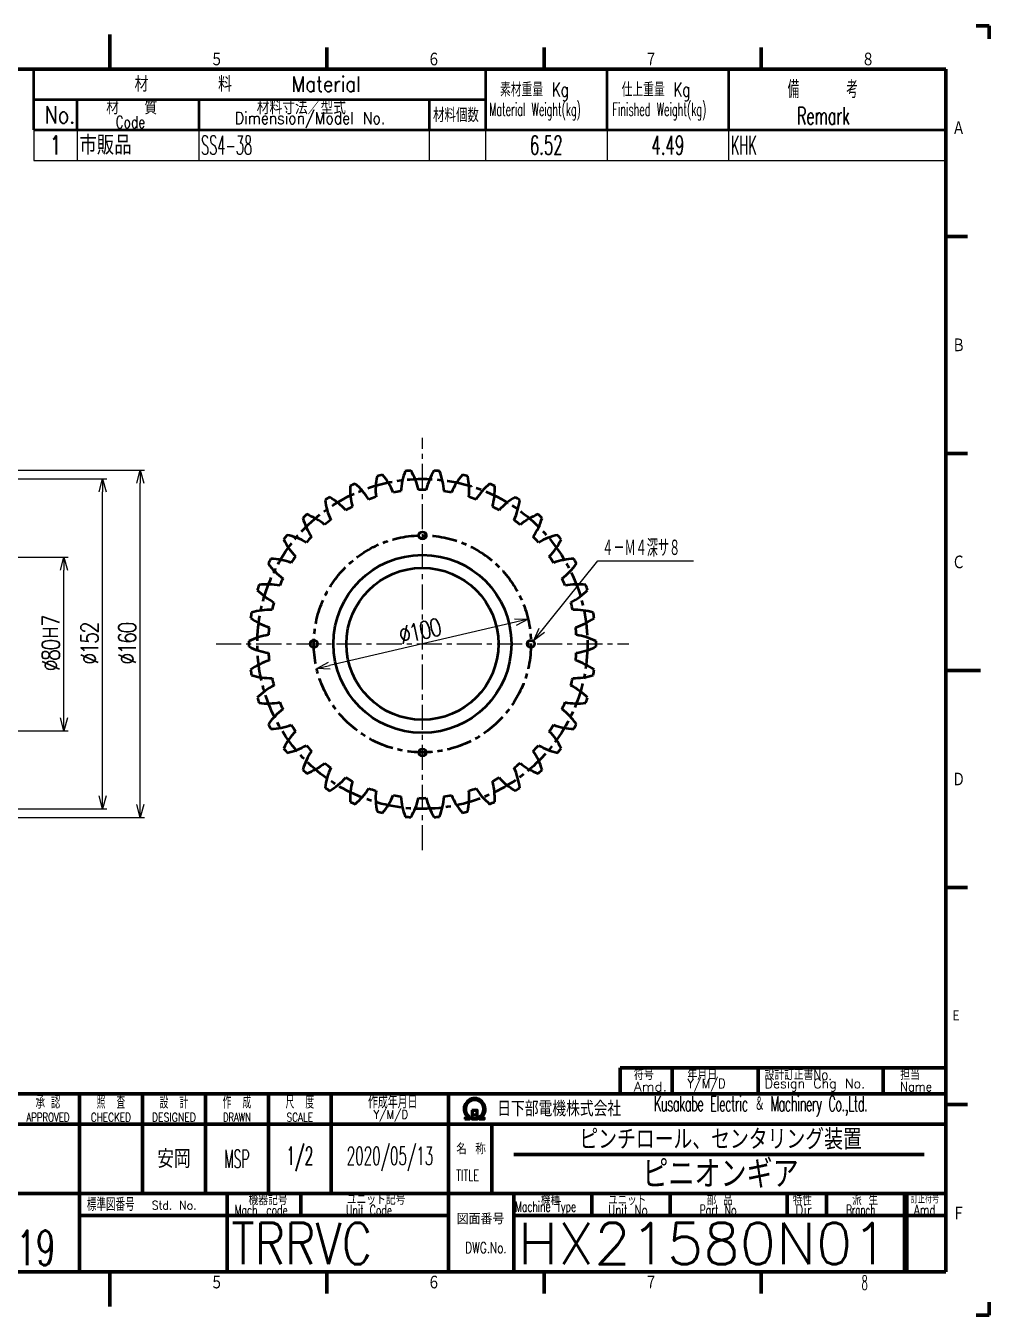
# Model space of a CAD drawing. Header units: millimetres. Extents: x -314 to 526, y -309 to 285.
# Drawn here: x 82 to 526, y -309 to 285 of the extents above; entities that cross this region are included whole.
import ezdxf

# ---------------------------------------------------------------- set-up
doc = ezdxf.new("R2010")
doc.units = ezdxf.units.MM
doc.header["$LTSCALE"] = 0.36378
doc.linetypes.add('CENTER', pattern=[50.8, 31.75, -6.35, 6.35, -6.35])
for name, color, linetype in [('NoLayerName_001', 7, 'Continuous'), ('NoLayerName_002', 7, 'Continuous'), ('NoLayerName_004', 7, 'Continuous')]:
    doc.layers.add(name, color=color, linetype=linetype)
doc.styles.get("Standard").update_dxf_attribs({"font": 'txt', "bigfont": 'extfont2'})
doc.dimstyles.get("Standard").update_dxf_attribs({"dimtxt": 2.5, "dimasz": 2.5, "dimexe": 1.25, "dimexo": 0.625, "dimtad": 1, "dimdec": 3, "dimzin": 0, "dimdsep": 46, "dimtxsty": 'Standard', "dimcen": 2.5, "dimadec": 0, "dimazin": 0, "dimtfac": 0.75, "dimtdec": 3, "dimtmove": 0, "dimatfit": 3, "dimfxl": 1, "dimarcsym": 0})

# ---------------------------------------------------------------- blocks, each defined once
blk = doc.blocks.new('_OPEN30')
at = {"color": 0, "linetype": 'ByBlock', "lineweight": -2}
for p, q in [((-1, 0.267949), (0, 0)), ((0, 0), (-1, -0.267949)), ((0, 0), (-1, 0))]:
    blk.add_line(p, q, dxfattribs=at)
blk = doc.blocks.new('*D28')
at = {"layer": 'Defpoints', "color": 0}
for p in [(55, 80), (135.13, 80), (55, -80)]:
    blk.add_point(p, dxfattribs=at)
at = {"layer": 'NoLayerName_001', "color": 0, "linetype": 'Continuous', "lineweight": 25}
for p, q in [((57, 80), (137.13, 80)), ((135.13, -74), (135.13, 74)), ((57, -80), (137.13, -80))]:
    blk.add_line(p, q, dxfattribs=at)
at = {"layer": 'NoLayerName_001', "color": 0, "lineweight": 25, "xscale": 6, "yscale": 6, "zscale": 6}
for p, rotation in [((135.13, 80), 90), ((135.13, -80), 270)]:
    blk.add_blockref('_OPEN30', p, dxfattribs=dict(at, rotation=rotation))
at = {"layer": 'NoLayerName_001', "color": 2, "lineweight": 50, "insert": (129.13, 0), "char_height": 8, "attachment_point": 5, "rotation": 90}
blk.add_mtext('\\W0.8000;\\T0.8750;%%c160', dxfattribs=at)
blk = doc.blocks.new('*D29')
at = {"layer": 'Defpoints', "color": 0}
for p in [(64.7, 76), (117.78, 76), (64.7, -76)]:
    blk.add_point(p, dxfattribs=at)
at = {"layer": 'NoLayerName_001', "color": 0, "linetype": 'Continuous', "lineweight": 25}
for p, q in [((66.7, 76), (119.78, 76)), ((117.78, -70), (117.78, 70)), ((66.7, -76), (119.78, -76))]:
    blk.add_line(p, q, dxfattribs=at)
at = {"layer": 'NoLayerName_001', "color": 0, "lineweight": 25, "xscale": 6, "yscale": 6, "zscale": 6}
for p, rotation in [((117.78, 76), 90), ((117.78, -76), 270)]:
    blk.add_blockref('_OPEN30', p, dxfattribs=dict(at, rotation=rotation))
at = {"layer": 'NoLayerName_001', "color": 2, "lineweight": 50, "insert": (111.78, 0), "char_height": 8, "attachment_point": 5, "rotation": 90}
blk.add_mtext('\\W0.8000;\\T0.8750;%%c152', dxfattribs=at)
blk = doc.blocks.new('*D33')
at = {"layer": 'Defpoints', "color": 0}
for p in [(55, 40), (99.92, 40), (55, -40)]:
    blk.add_point(p, dxfattribs=at)
at = {"layer": 'NoLayerName_001', "color": 0, "linetype": 'Continuous', "lineweight": 25}
for p, q in [((57, 40), (101.92, 40)), ((99.92, -34), (99.92, 34)), ((57, -40), (101.92, -40))]:
    blk.add_line(p, q, dxfattribs=at)
at = {"layer": 'NoLayerName_001', "color": 0, "lineweight": 25, "xscale": 6, "yscale": 6, "zscale": 6}
for p, rotation in [((99.92, 40), 90), ((99.92, -40), 270)]:
    blk.add_blockref('_OPEN30', p, dxfattribs=dict(at, rotation=rotation))
at = {"layer": 'NoLayerName_001', "color": 2, "lineweight": 50, "insert": (93.92, 0), "char_height": 8, "attachment_point": 5, "rotation": 90}
blk.add_mtext('\\W0.8000;\\T0.8750;%%c80Ｈ7', dxfattribs=at)
blk = doc.blocks.new('*D34')
at = {"layer": 'Defpoints', "color": 0}
for p in [(313.74, 11.39), (216.37, -11.39)]:
    blk.add_point(p, dxfattribs=at)
at = {"layer": 'NoLayerName_001', "color": 0, "linetype": 'Continuous', "lineweight": 25}
blk.add_line((307.9, 10.02), (222.21, -10.02), dxfattribs=at)
at = {"layer": 'NoLayerName_001', "color": 0, "lineweight": 25, "xscale": 6, "yscale": 6, "zscale": 6}
for p, rotation in [((313.74, 11.39), 13.1657265378274), ((216.37, -11.39), 193.1657265378274)]:
    blk.add_blockref('_OPEN30', p, dxfattribs=dict(at, rotation=rotation))
at = {"layer": 'NoLayerName_001', "color": 2, "lineweight": 50, "insert": (263.69, 5.84), "char_height": 8, "attachment_point": 5, "rotation": 13.16573}
blk.add_mtext('\\W0.8000;\\T0.8750;%%c100', dxfattribs=at)
blk = doc.blocks.new('DIM_0005')
at = {"color": 3, "linetype": 'Continuous', "lineweight": 25}
for points in [[(0, 0), (29.56, 36.64), (73.56, 36.64)], [(5.02, 3.66), (0, 0), (2.52, 5.68)]]:
    blk.add_lwpolyline(points, dxfattribs=at)
at = {"color": 2, "linetype": 'Continuous', "lineweight": 50, "width": 0.583333}
blk.add_text('４－Ｍ４深サ８', height=8, dxfattribs=at).set_placement((31.56, 38.64))
blk = doc.blocks.new('JZB_0007')
at = {"layer": 'NoLayerName_002', "color": 7, "linetype": 'Continuous', "lineweight": 50}
for radius in [41, 35]:
    blk.add_circle((80, 79.82), radius, dxfattribs=at)
for centre, radius, start, end in [((88.86, 150.69), 30.4, 167.91298, 185.96713), ((80, 79.82), 80, 103.30146, 105.11959), ((38.48, 137.93), 30.4, 22.45392, 40.50808), ((100.4, 148.26), 30.4, 158.43929, 176.49345), ((80, 79.82), 80, 93.82778, 95.6459), ((48.61, 143.97), 30.4, 12.98024, 31.03439), ((111.39, 143.97), 30.4, 148.96561, 167.01976), ((80, 79.82), 80, 84.3541, 86.17222), ((59.6, 148.26), 30.4, 3.50655, 21.56071), ((121.52, 137.93), 30.4, 139.49192, 157.54608), ((80, 79.82), 80, 74.88041, 76.69854), ((71.14, 150.69), 30.4, 354.03287, 12.08702), ((77.07, 151.18), 30.4, 177.38666, 195.44081), ((80, 79.82), 80, 112.77515, 114.59327), ((29.48, 130.3), 30.4, 31.92761, 49.98176), ((80, 79.82), 71, 98.04847, 100.89889), ((80, 79.82), 71, 88.57479, 91.42521), ((80, 79.82), 71, 79.10111, 81.95153), ((130.52, 130.3), 30.4, 130.01824, 148.07239), ((80, 79.82), 80, 65.40673, 67.22485), ((82.93, 151.18), 30.4, 344.55919, 2.61334), ((80, 79.82), 80, 122.24883, 124.06696), ((65.37, 149.72), 30.4, 186.86034, 204.9145), ((21.86, 121.3), 30.4, 41.40129, 59.45545), ((80, 79.82), 71, 116.99584, 119.84626), ((80, 79.82), 71, 107.52216, 110.37258), ((80, 79.82), 71, 69.62742, 72.47784), ((80, 79.82), 71, 60.15374, 63.00416), ((138.14, 121.3), 30.4, 120.54455, 138.59871), ((94.63, 149.72), 30.4, 335.0855, 353.13966), ((80, 79.82), 80, 55.93304, 57.75117), ((80, 79.82), 80, 131.72252, 133.54064), ((54.06, 146.36), 30.4, 196.33403, 214.38818), ((15.83, 111.16), 30.4, 50.87497, 68.92913), ((80, 79.82), 71, 126.46953, 129.31995), ((80, 79.82), 71, 50.68005, 53.53047), ((144.17, 111.16), 30.4, 111.07087, 129.12503), ((105.94, 146.36), 30.4, 325.61182, 343.66597), ((80, 79.82), 80, 46.45936, 48.27748), ((80, 79.82), 80, 141.1962, 143.01433), ((43.47, 141.19), 30.4, 205.80771, 223.86187), ((11.54, 100.17), 30.4, 60.34866, 78.40281), ((80, 79.82), 71, 135.94321, 138.79363), ((80, 79.82), 71, 41.20637, 44.05679), ((148.46, 100.17), 30.4, 101.59719, 119.65134), ((116.53, 141.19), 30.4, 316.13813, 334.19229), ((80, 79.82), 80, 36.98567, 38.8038), ((80, 79.82), 80, 150.66989, 152.48801), ((9.13, 88.63), 30.4, 69.82234, 87.8765), ((80, 79.82), 71, 145.4169, 148.26732), ((80, 79.82), 71, 31.73268, 34.5831), ((150.87, 88.63), 30.4, 92.1235, 110.17766), ((80, 79.82), 80, 27.51199, 29.33011), ((33.86, 134.34), 30.4, 215.2814, 233.33555), ((126.14, 134.34), 30.4, 306.66445, 324.7186), ((80, 79.82), 80, 160.14357, 161.96169), ((8.65, 76.84), 30.4, 79.29603, 97.35018), ((80, 79.82), 71, 154.89058, 157.741), ((80, 79.82), 71, 22.259, 25.10942), ((151.35, 76.84), 30.4, 82.64982, 100.70397), ((80, 79.82), 80, 18.03831, 19.85643), ((25.52, 126), 30.4, 224.75508, 242.80924), ((134.48, 126), 30.4, 297.19076, 315.24492), ((10.11, 65.14), 30.4, 88.76971, 106.82387), ((80, 79.82), 71, 164.36426, 167.21468), ((80, 79.82), 71, 12.78532, 15.63574), ((149.89, 65.14), 30.4, 73.17613, 91.23029), ((80, 79.82), 80, 169.61725, 171.43538), ((18.66, 116.4), 30.4, 234.22876, 252.28292), ((141.34, 116.4), 30.4, 287.71708, 305.77124), ((80, 79.82), 80, 8.56462, 10.38275), ((13.48, 53.84), 30.4, 98.2434, 116.29755), ((80, 79.82), 71, 173.83795, 176.68837), ((80, 79.82), 71, 3.31163, 6.16205), ((146.52, 53.84), 30.4, 63.70245, 81.7566), ((80, 79.82), 80, 179.09094, 180.90906), ((13.48, 105.81), 30.4, 243.70245, 261.7566), ((146.52, 105.81), 30.4, 278.2434, 296.29755), ((80, 79.82), 80, 359.09094, 0.90906), ((18.66, 43.24), 30.4, 107.71708, 125.77124), ((80, 79.82), 71, 183.31163, 186.16205), ((80, 79.82), 71, 353.83795, 356.68837), ((141.34, 43.24), 30.4, 54.22876, 72.28292), ((80, 79.82), 80, 188.56462, 190.38275), ((10.11, 94.5), 30.4, 253.17613, 271.23029), ((149.89, 94.5), 30.4, 268.76971, 286.82387), ((80, 79.82), 80, 349.61725, 351.43538), ((25.52, 33.65), 30.4, 117.19076, 135.24492), ((80, 79.82), 71, 192.78532, 195.63574), ((80, 79.82), 71, 344.36426, 347.21468), ((134.48, 33.65), 30.4, 44.75508, 62.80924), ((80, 79.82), 80, 198.03831, 199.85643), ((80, 79.82), 80, 340.14357, 341.96169), ((8.65, 82.8), 30.4, 262.64982, 280.70397), ((33.86, 25.31), 30.4, 126.66445, 144.7186), ((80, 79.82), 71, 202.259, 205.10942), ((80, 79.82), 71, 334.89058, 337.741), ((126.14, 25.31), 30.4, 35.2814, 53.33555), ((151.35, 82.8), 30.4, 259.29603, 277.35018), ((80, 79.82), 80, 207.51199, 209.33011), ((9.13, 71.01), 30.4, 272.1235, 290.17766), ((80, 79.82), 71, 211.73268, 214.5831), ((80, 79.82), 71, 325.4169, 328.26732), ((150.87, 71.01), 30.4, 249.82234, 267.8765), ((80, 79.82), 80, 330.66989, 332.48801), ((43.47, 18.46), 30.4, 136.13813, 154.19229), ((116.53, 18.46), 30.4, 25.80771, 43.86187), ((80, 79.82), 80, 216.98567, 218.8038), ((11.54, 59.47), 30.4, 281.59719, 299.65134), ((54.06, 13.28), 30.4, 145.61182, 163.66597), ((80, 79.82), 71, 221.20637, 224.05679), ((80, 79.82), 71, 315.94321, 318.79363), ((105.94, 13.28), 30.4, 16.33403, 34.38818), ((148.46, 59.47), 30.4, 240.34866, 258.40281), ((80, 79.82), 80, 321.1962, 323.01433), ((15.83, 48.48), 30.4, 291.07087, 309.12503), ((80, 79.82), 71, 230.68005, 233.53047), ((80, 79.82), 71, 306.46953, 309.31995), ((144.17, 48.48), 30.4, 230.87497, 248.92913), ((80, 79.82), 80, 226.45936, 228.27748), ((65.37, 9.92), 30.4, 155.0855, 173.13966), ((21.86, 38.34), 30.4, 300.54455, 318.59871), ((80, 79.82), 71, 240.15374, 243.00416), ((80, 79.82), 71, 296.99584, 299.84626), ((138.14, 38.34), 30.4, 221.40129, 239.45545), ((94.63, 9.92), 30.4, 6.86034, 24.9145), ((80, 79.82), 80, 311.72252, 313.54064), ((80, 79.82), 80, 235.93304, 237.75117), ((77.07, 8.46), 30.4, 164.55919, 182.61334), ((29.48, 29.34), 30.4, 310.01824, 328.07239), ((80, 79.82), 71, 249.62742, 252.47784), ((88.86, 8.96), 30.4, 174.03287, 192.08702), ((71.14, 8.96), 30.4, 347.91298, 5.96713), ((80, 79.82), 71, 287.52216, 290.37258), ((130.52, 29.34), 30.4, 211.92761, 229.98176), ((82.93, 8.46), 30.4, 357.38666, 15.44081), ((80, 79.82), 80, 302.24883, 304.06696), ((80, 79.82), 80, 245.40673, 247.22485), ((38.48, 21.71), 30.4, 319.49192, 337.54608), ((80, 79.82), 71, 259.10111, 261.95153), ((100.4, 11.38), 30.4, 183.50655, 201.56071), ((48.61, 15.67), 30.4, 328.96561, 347.01976), ((80, 79.82), 71, 268.57479, 271.42521), ((111.39, 15.67), 30.4, 192.98024, 211.03439), ((59.6, 11.38), 30.4, 338.43929, 356.49345), ((80, 79.82), 71, 278.04847, 280.89889), ((121.52, 21.71), 30.4, 202.45392, 220.50808), ((80, 79.82), 80, 292.77515, 294.59327), ((80, 79.82), 80, 254.88041, 256.69854), ((80, 79.82), 80, 264.3541, 266.17222), ((80, 79.82), 80, 273.82778, 275.6459), ((80, 79.82), 80, 283.30146, 285.11959)]:
    blk.add_arc(centre, radius, start, end, dxfattribs=at)
blk = doc.blocks.new('JZB_0008')
at = {"layer": 'NoLayerName_002', "color": 3, "linetype": 'Continuous', "lineweight": 25}
blk.add_circle((2, 2), 2, dxfattribs=at)
at = {"layer": 'NoLayerName_002', "color": 7, "linetype": 'Continuous', "lineweight": 50}
blk.add_circle((2, 2), 1.62, dxfattribs=at)
blk = doc.blocks.new('JZB_0009')
at = {"layer": 'NoLayerName_002', "color": 3, "linetype": 'Continuous', "lineweight": 25}
blk.add_circle((2, 2), 2, dxfattribs=at)
at = {"layer": 'NoLayerName_002', "color": 7, "linetype": 'Continuous', "lineweight": 50}
blk.add_circle((2, 2), 1.62, dxfattribs=at)
blk = doc.blocks.new('JZB_0010')
at = {"layer": 'NoLayerName_002', "color": 3, "linetype": 'Continuous', "lineweight": 25}
blk.add_circle((2, 2), 2, dxfattribs=at)
at = {"layer": 'NoLayerName_002', "color": 7, "linetype": 'Continuous', "lineweight": 50}
blk.add_circle((2, 2), 1.62, dxfattribs=at)
blk = doc.blocks.new('JZB_0011')
at = {"layer": 'NoLayerName_002', "color": 3, "linetype": 'Continuous', "lineweight": 25}
blk.add_circle((2, 2), 2, dxfattribs=at)
at = {"layer": 'NoLayerName_002', "color": 7, "linetype": 'Continuous', "lineweight": 50}
blk.add_circle((2, 2), 1.62, dxfattribs=at)
blk = doc.blocks.new('JZB_0001')
at = {"layer": 'NoLayerName_001', "color": 21, "linetype": 'Continuous', "lineweight": 25}
for p, q in [((0, 7), (0, 0)), ((10, 7), (10, 0)), ((38, 7), (38, 0)), ((91, 7), (91, 0)), ((104, 7), (104, 0)), ((132, 7), (132, 0)), ((160, 7), (160, 0)), ((0, 0), (10, 0)), ((10, 0), (38, 0)), ((38, 0), (91, 0)), ((91, 0), (104, 0)), ((104, 0), (132, 0)), ((132, 0), (160, 0)), ((160, 0), (210, 0))]:
    blk.add_line(p, q, dxfattribs=at)
at = {"layer": 'NoLayerName_001', "color": 2, "lineweight": 50, "char_height": 4.36}
for s, insert, attachment_point in [('\\A1;\\W0.8333;市販品', (10.5, 3.5), 4), ('\\A1;\\W0.7500;1', (5, 3.5), 5), ('\\A1;\\W0.5000;SS4-38', (38.5, 3.5), 4), ('\\A1;\\W0.5769;6.52 ', (118, 3.5), 5), ('\\A1;\\W0.5769;4.49 ', (146, 3.5), 5), ('\\A1;\\W0.5000;KHK', (160.5, 3.5), 4)]:
    blk.add_mtext(s, dxfattribs=dict(at, insert=insert, attachment_point=attachment_point))
blk = doc.blocks.new('JZB_0002')
at = {"layer": 'NoLayerName_001', "color": 2, "lineweight": 50, "attachment_point": 5}
for s, insert, char_height in [('\\A1;\\W0.8333;ピンチロール、センタリング装置', (171.73, 29), 4.73), ('\\A1;\\W0.8333;安岡', (45.85, 24.5), 4.18), ('\\A1;\\W0.5625;1/2', (74.85, 24.5), 4.18), ('\\A1;\\W0.5455;2020/05/13', (95.6, 24.5), 4.18), ('\\A1;\\W0.5000;MSP', (60.35, 24.5), 4.18), ('\\A1;\\W0.8333;ピニオンギア', (171.73, 21), 6.55)]:
    blk.add_mtext(s, dxfattribs=dict(at, insert=insert, char_height=char_height))
at = {"layer": 'NoLayerName_001', "color": 7, "lineweight": 50}
for s, insert, char_height, attachment_point in [('\\A1;\\W0.8203;TRRVC', (59.1, 5), 9.5, 4), ('\\A1;\\W1.0278;HX21580N01', (125.1, 5), 9.5, 4), ('\\A1;\\W0.6545;2919', (9.6, 0), 8, 8)]:
    blk.add_mtext(s, dxfattribs=dict(at, insert=insert, char_height=char_height, attachment_point=attachment_point))

msp = doc.modelspace()

# ---------------------------------------------------------------- linework, layer by layer
at = {"layer": 'NoLayerName_001', "color": 21, "linetype": 'Continuous', "lineweight": 50}
for p, q in [((86.1036, 236.7415), (86.1036, 264.7415)), ((294.1036, 264.7415), (294.1036, 236.7415)), ((350.1036, 236.7415), (350.1036, 264.7415)), ((406.1035, 264.7415), (406.1035, 236.7415)), ((86.1036, 250.7415), (294.1036, 250.7415)), ((106.1036, 236.7415), (106.1036, 250.7415)), ((162.1036, 250.7415), (162.1036, 236.7415)), ((268.1036, 250.7415), (268.1036, 236.7415)), ((86.1036, 236.7415), (506.1035, 236.7415))]:
    msp.add_line(p, q, dxfattribs=at)
at = {"layer": 'NoLayerName_001', "color": 4, "linetype": 'CENTER', "lineweight": 25}
for p, q in [((265.0541, -95), (265.0541, 95)), ((170.0541, 0), (360.0541, 0))]:
    msp.add_line(p, q, dxfattribs=at)
at = {"layer": 'NoLayerName_001', "color": 21, "linetype": 'Continuous', "lineweight": 100}
for p, q in [((356.1035, -195.2585), (506.1035, -195.2585)), ((356.1035, -207.2585), (356.1035, -195.2585)), ((380.1035, -195.2585), (380.1035, -207.2585)), ((419.7035, -195.2585), (419.7035, -207.2585)), ((477.3035, -195.2585), (477.3035, -207.2585)), ((107.1035, -207.2585), (107.1035, -289.2585)), ((136.1035, -207.2585), (136.1035, -253.2585)), ((165.1035, -207.2585), (165.1035, -253.2585)), ((194.1035, -207.2585), (194.1035, -253.2585)), ((223.1035, -207.2585), (223.1035, -253.2585)), ((277.1035, -289.2585), (277.1035, -207.2585)), ((78.1035, -221.2585), (506.1035, -221.2585)), ((297.1035, -221.2585), (297.1035, -253.2585)), ((496.1035, -235.2585), (307.1035, -235.2585)), ((506.1035, -253.2585), (-9.8965, -253.2585)), ((175.1035, -289.2585), (175.1035, -253.2585)), ((209.1035, -263.2585), (209.1035, -253.2585)), ((307.1035, -253.2585), (307.1035, -289.2585)), ((343.1035, -263.2585), (343.1035, -253.2585)), ((379.1035, -263.2585), (379.1035, -253.2585)), ((433.1035, -263.2585), (433.1035, -253.2585)), ((451.1035, -263.2585), (451.1035, -253.2585)), ((487.1035, -253.2585), (487.1035, -289.2585)), ((488.1035, -253.2585), (488.1035, -289.2585)), ((277.1035, -263.2585), (107.1035, -263.2585)), ((307.1035, -263.2585), (506.1035, -263.2585))]:
    msp.add_line(p, q, dxfattribs=at)
at = {"layer": 'NoLayerName_001', "color": 7, "linetype": 'Continuous', "lineweight": 100}
msp.add_line((-9.8965, -207.2585), (506.1035, -207.2585), dxfattribs=at)
at = {"layer": 'NoLayerName_001', "color": 2, "linetype": 'Continuous', "lineweight": 50}
for points in [[(284.547, -218.9818), (286.9511, -218.9818), (286.9511, -217.7675)], [(284.547, -218.6299), (286.4511, -218.6299), (286.4511, -217.9634)], [(285.9505, -218.1376), (285.9505, -218.2781), (284.547, -218.2781), (284.547, -218.9818)], [(291.1511, -217.8296), (291.1511, -218.9818), (293.66, -218.9818), (293.66, -218.2781), (292.1997, -218.2781), (292.1997, -218.1831)], [(291.6511, -218.0362), (291.6511, -218.6299), (293.66, -218.6299)]]:
    msp.add_lwpolyline(points, dxfattribs=at)
for points in [[(287.7511, -214.7739), (287.7511, -218.991), (290.3511, -218.991), (290.3511, -214.7739)], [(288.0511, -215.0739), (288.0511, -216.7325), (290.0511, -216.7325), (290.0511, -215.0739)], [(290.0511, -217.0325), (290.0511, -218.691), (288.0511, -218.691), (288.0511, -217.0325)]]:
    msp.add_lwpolyline(points, close=True, dxfattribs=at)
at = {"layer": 'NoLayerName_001', "color": 4, "linetype": 'CENTER', "lineweight": 50}
for radius in [76, 50]:
    msp.add_circle((265.0541, 0), radius, dxfattribs=at)
at = {"layer": 'NoLayerName_001', "color": 2, "linetype": 'Continuous', "lineweight": 50}
for radius, start, end in [(4.9989, 308.270621, 230.89517), (4.5565, 303.99488, 234.401318), (4.1165, 299.829397, 238.475615)]:
    msp.add_arc((289.1035, -214.2585), radius, start, end, dxfattribs=at)
at = {"layer": 'NoLayerName_004', "color": 7, "linetype": 'Continuous', "lineweight": 100}
for p, q in [((121.1035, 280.7415), (121.1035, 264.7415)), ((520.1035, 284.7415), (526.1035, 284.7415)), ((526.1035, 284.7415), (526.1035, 278.7415)), ((221.1035, 274.7415), (221.1035, 264.7415)), ((321.1035, 274.7415), (321.1035, 264.7415)), ((421.1035, 274.7415), (421.1035, 264.7415)), ((506.1035, 264.7415), (-263.8965, 264.7415)), ((506.1035, -289.2585), (506.1035, 264.7415)), ((506.1035, 187.7415), (516.1035, 187.7415)), ((506.1035, 87.7415), (516.1035, 87.7415)), ((506.1035, -12.2585), (522.1035, -12.2585)), ((506.1035, -112.2585), (516.1035, -112.2585)), ((506.1035, -212.2585), (516.1035, -212.2585)), ((-263.8965, -289.2585), (506.1035, -289.2585)), ((121.1035, -305.2585), (121.1035, -289.2585)), ((221.1035, -299.2585), (221.1035, -289.2585)), ((321.1035, -299.2585), (321.1035, -289.2585)), ((421.1035, -299.2585), (421.1035, -289.2585)), ((526.1035, -303.2585), (526.1035, -309.2585)), ((526.1035, -309.2585), (520.1035, -309.2585))]:
    msp.add_line(p, q, dxfattribs=at)
at = {"layer": 'NoLayerName_004', "color": 7, "linetype": 'Continuous', "lineweight": 50}
msp.add_line((506.1035, -206.7309), (506.1035, -152.3309), dxfattribs=at)

# ---------------------------------------------------------------- block references
at = {"layer": 'NoLayerName_001', "xscale": 2, "yscale": 2, "zscale": 2}
for name, p in [('JZB_0001', (86.1035, 222.7415)), ('JZB_0002', (58.9035, -286.2585))]:
    msp.add_blockref(name, p, dxfattribs=at)
at = {"layer": 'NoLayerName_001'}
for name, p in [('JZB_0007', (185.0541, -79.8215)), ('JZB_0008', (263.0541, 48)), ('JZB_0010', (213.0541, -2)), ('JZB_0011', (313.0541, -2)), ('JZB_0009', (263.0541, -52))]:
    msp.add_blockref(name, p, dxfattribs=at)
at = {"layer": 'NoLayerName_001', "color": 3, "linetype": 'Continuous', "lineweight": 25}
msp.add_blockref('DIM_0005', (316.3099, 1.5566), dxfattribs=at)

# ---------------------------------------------------------------- texts
at = {"layer": 'NoLayerName_001', "color": 2, "lineweight": 50}
for s, insert, char_height, attachment_point in [('\\A1;\\W0.8333;材\u3000\u3000\u3000\u3000\u3000料', (132.4543, 254.3819), 7, 7), ('\\A1;\\W0.8780;Material', (204.7886, 254.3819), 7, 7), ('\\A1;\\W0.7051;素材重量 Kg', (300.8116, 250.0062), 6.4, 7), ('\\A1;\\W0.7051;仕上重量 Kg', (356.8115, 250.0062), 6.4, 7), ('\\A1;\\W0.6081;備     考', (433.2577, 251.4062), 8, 7), ('\\A1;\\W0.8333;材\u3000\u3000質', (119.454, 243.9224), 6.4, 7), ('\\A1;\\W0.8333;材料寸法／型式', (188.7612, 243.9224), 6.4, 7), ('\\A1;\\W0.5361;Material Weight(kg)', (295.8505, 241.2424), 6, 7), ('\\A1;\\W0.5415;Finished Weight(kg)', (352.5752, 241.2424), 6, 7), ('\\A1;\\W0.8036;No.', (91.1036, 239.7415), 8, 7), ('\\A1;\\W0.8636;Dimension/Model No.', (178.6288, 237.6506), 5.5, 7), ('\\A1;\\W0.7500;材料個数', (269.9492, 240.331), 6.4, 7), ('\\A1;\\W0.6000;Remark', (437.6377, 239.2424), 8, 7), ('\\A1;\\W0.7500;Code', (123.7475, 237.6506), 5.5, 7), ('\\A1;\\W0.8333;符号', (362.4522, -200.9024), 5, 7), ('\\A1;\\W0.8333;年月日', (387.0799, -200.9024), 5, 7), ('\\A1;\\W0.7800;設計訂正書No.', (422.6912, -200.9024), 5, 7), ('\\A1;\\W0.8333;担当', (485.0968, -200.9024), 5, 7), ('\\A1;\\W1.0500;Amd.', (362.4522, -206.167), 4.4, 7), ('\\A1;\\W0.8750;Y/M/D', (387.0799, -206.167), 4.4, 7), ('\\A1;\\W0.9671;Design Chg No.', (422.6912, -206.167), 4.4, 7), ('\\A1;\\W0.8750;Name', (485.0968, -206.167), 4.4, 7), ('\\A1;\\W0.5147;承 認', (92.6014, -211.0843), 6, 5), ('\\A1;\\W0.4773;照  査', (121.6015, -211.0843), 6, 5), ('\\A1;\\W0.4773;設  計', (150.6015, -211.0843), 6, 5), ('\\A1;\\W0.4773;作  成', (179.6015, -211.0843), 6, 5), ('\\A1;\\W0.4773;尺  度', (208.6015, -211.0843), 6, 5), ('\\A1;\\W0.5833;作成年月日', (239.9925, -214.0843), 6, 7), ('\\A1;\\W0.8233;日下部電機株式会社', (299.5336, -217.668), 7, 7), ('\\A1;\\W0.5647;\\T0.9000;Kusakabe Electric ＆ Machinery Co.,Ltd.', (371.6223, -217.668), 7, 7), ('\\A1;\\W0.7200;APPROVED', (92.6014, -218.0843), 4, 5), ('\\A1;\\W0.7500;CHECKED', (121.6015, -218.0843), 4, 5), ('\\A1;\\W0.7826;DESIGNED', (150.6015, -218.0843), 4, 5), ('\\A1;\\W0.7031;DRAWN', (179.6015, -218.0843), 4, 5), ('\\A1;\\W0.7500;SCALE', (208.6015, -218.0843), 4, 5), ('\\A1;\\W0.8750;Y/M/D', (242.4893, -220.0843), 4, 7), ('\\A1;\\W0.8824;名 称', (280.6302, -235.1175), 5, 7), ('\\A1;\\W0.6429;TITLE', (280.6302, -247.2875), 5, 7), ('\\A1;\\W0.6667;標準図番号', (110.5143, -261.2166), 6, 7), ('\\A1;\\W0.6667;機器記号', (184.9448, -258.5707), 5, 7), ('\\A1;\\W0.6667;ユニット記号', (230.2166, -258.4056), 5, 7), ('\\A1;\\W0.8333;機種', (319.6197, -258.5802), 4.8, 7), ('\\A1;\\W0.8333;ユニット', (350.5848, -258.5802), 4.8, 7), ('\\A1;\\W0.7353;部 品', (395.9684, -258.5802), 4.8, 7), ('\\A1;\\W0.8333;特性', (435.6379, -258.5802), 4.8, 7), ('\\A1;\\W0.7353;派 生', (462.9636, -258.5802), 4.8, 7), ('\\A1;\\W0.5833;訂正符号', (489.974, -257.7802), 4, 7), ('\\A1;\\W0.9000;Std. No.', (140.4588, -260.6166), 4, 7), ('\\A1;\\W0.6429;Mach. code', (178.5754, -263.231), 4.8, 7), ('\\A1;\\W0.6480;Unit Code', (229.9106, -263.231), 4.8, 7), ('\\A1;\\W0.6353;Machine Type', (307.7603, -263.2071), 4.8, 7), ('\\A1;\\W0.7200;Unit No.', (350.5988, -263.2071), 4.8, 7), ('\\A1;\\W0.6545;Part No.', (392.7131, -263.2071), 4.8, 7), ('\\A1;\\W0.9000;Dir.', (436.7006, -263.2071), 4.8, 7), ('\\A1;\\W0.6000;Branch', (460.2345, -263.2071), 4.8, 7), ('\\A1;\\W0.7200;Amd.', (491.4434, -263.2071), 4.8, 7), ('\\A1;図面番号', (280.8147, -267.3682), 5, 7), ('\\A1;\\W0.7000;DWG.No.', (294.3147, -278.1832), 5, 5)]:
    msp.add_mtext(s, dxfattribs=dict(at, insert=insert, char_height=char_height, attachment_point=attachment_point))
at = {"layer": 'NoLayerName_004', "color": 7, "lineweight": 100, "attachment_point": 7}
for s, insert, char_height in [('\\A1;\\W0.8333;５', (167.3035, 265.8934), 6.621614), ('\\A1;\\W0.8333;６', (267.3035, 265.8934), 6.621614), ('\\A1;\\W0.8333;７', (367.3035, 265.8934), 6.621614), ('\\A1;\\W0.8333;８', (467.3035, 265.8934), 6.621614), ('\\A1;\\W0.8333;Ａ', (508.9873, 234.2117), 6.621614), ('\\A1;\\W0.8333;Ｂ', (508.9873, 134.2117), 6.621614), ('\\A1;\\W0.8333;Ｃ', (508.9873, 34.2117), 6.621614), ('\\A1;\\W0.8333;Ｄ', (508.9873, -65.7883), 6.621614), ('\\A1;\\W0.8333;Ｅ', (508.4106, -173.9768), 5.297291), ('\\A1;\\W0.8333;Ｆ', (508.9873, -265.7883), 6.621614), ('\\A1;\\W0.8333;５', (167.3035, -297.5284), 6.621614), ('\\A1;\\W0.8333;６', (267.3035, -297.5284), 6.621614), ('\\A1;\\W0.8333;７', (367.3035, -297.5284), 6.621614), ('\\A1;\\W0.5000;8', (467.3035, -297.5284), 6.621614)]:
    msp.add_mtext(s, dxfattribs=dict(at, insert=insert, char_height=char_height))

# ---------------------------------------------------------------- dimensions: what is measured, and where the dimension line sits
at = {"layer": 'NoLayerName_001', "color": 3, "linetype": 'Continuous', "lineweight": 50}
for base, p1, p2, override, picture, middle in [((135.1271, 80), (55, -80), (55, 80), {"dimtxt": 8, "dimasz": 6, "dimexe": 2, "dimexo": 2, "dimgap": 2, "dimzin": 8, "dimpost": '%%c<>', "dimblk": 'OPEN30', "dimclrd": 0, "dimclre": 0, "dimclrt": 2, "dimtp": 0, "dimtm": 0, "dimlwd": 25, "dimlwe": 25}, '*D28', (135.1271, 0)), ((117.7767, 76), (64.7037, -76), (64.7037, 76), {"dimtxt": 8, "dimasz": 6, "dimexe": 2, "dimexo": 2, "dimgap": 2, "dimzin": 8, "dimpost": '%%c<>', "dimblk": 'OPEN30', "dimclrd": 0, "dimclre": 0, "dimclrt": 2, "dimtp": 0, "dimtm": 0, "dimlwd": 25, "dimlwe": 25}, '*D29', (117.7767, 0)), ((99.9219, 40), (55, -40), (55, 40), {"dimtxt": 8, "dimasz": 6, "dimexe": 2, "dimexo": 2, "dimgap": 2, "dimzin": 8, "dimpost": '%%c<>Ｈ7', "dimblk": 'OPEN30', "dimclrd": 0, "dimclre": 0, "dimclrt": 2, "dimtp": 0, "dimtm": 0, "dimlwd": 25, "dimlwe": 25}, '*D33', (99.9219, 0))]:
    dim = msp.add_linear_dim(base=base, p1=p1, p2=p2, angle=90, text='\\W0.8000;\\T0.8750;<>', dimstyle='Standard', override=override, dxfattribs=at)
    dim.commit()
    dim.dimension.update_dxf_attribs({"geometry": picture, "text_midpoint": middle, "dimtype": 160})
dim = msp.add_diameter_dim_2p(p1=(216.3683, -11.3884), p2=(313.7398, 11.3884), text='\\W0.8000;\\T0.8750;<>', dimstyle='Standard', override={"dimtxt": 8, "dimasz": 6, "dimexe": 2, "dimexo": 2, "dimgap": 2, "dimzin": 8, "dimpost": '%%c<>', "dimblk": 'OPEN30', "dimse1": 1, "dimclrd": 0, "dimclre": 0, "dimclrt": 2, "dimtp": 0, "dimtm": 0, "dimatfit": 2, "dimlwd": 25, "dimlwe": 65534}, dxfattribs=at)
dim.commit()
dim.dimension.update_dxf_attribs({"geometry": '*D34', "text_midpoint": (265.0541, 0), "dimtype": 163})

doc.saveas('drawing.dxf')
